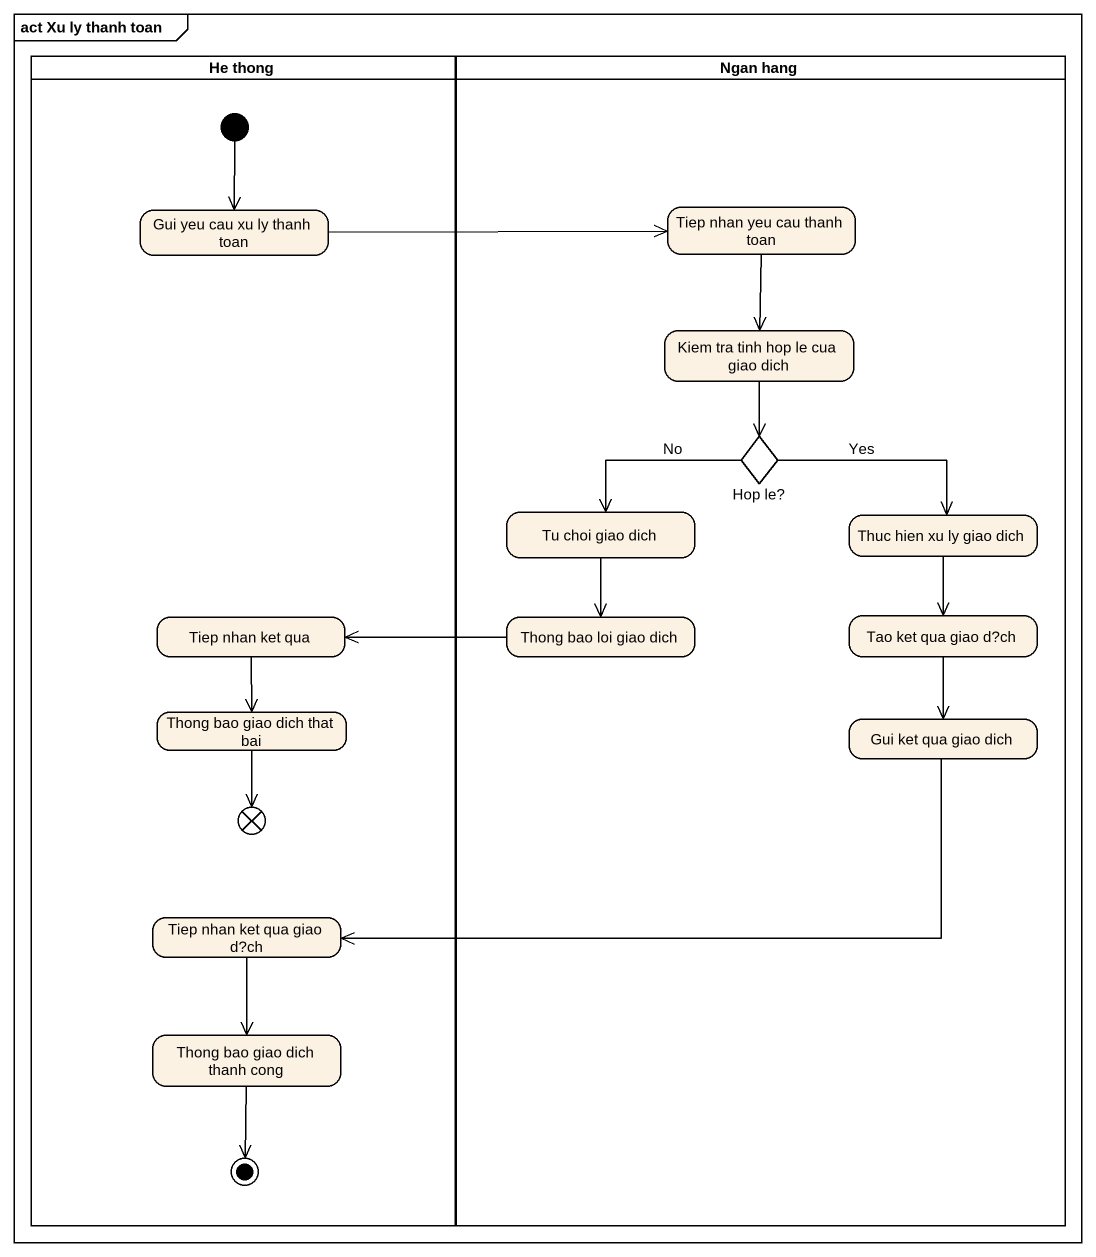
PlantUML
@startuml
mainframe act Xu ly thanh toan
hide empty description
state "He thong" as He_thong <<partition>> {
  state "Gui yeu cau xu ly thanh toan" as Gui_yeu_cau_xu_ly_thanh_toan
  state "Tiep nhan ket qua" as Tiep_nhan_ket_qua
  state "Thong bao giao dich that bai" as Thong_bao_giao_dich_that_bai
  state flowfinal1 <<end>>
  state "Tiep nhan ket qua giao d?ch" as Tiep_nhan_ket_qua_giao_d_ch
  state "Thong bao giao dich thanh cong" as Thong_bao_giao_dich_thanh
  [*] --> Gui_yeu_cau_xu_ly_thanh_toan
  Thong_bao_giao_dich_thanh --> [*]
}
state "Ngan hang" as Ngan_hang <<partition>> {
  state "Tiep nhan yeu cau thanh toan" as Tiep_nhan_yeu_cau_thanh_toan
  state "Kiem tra tinh hop le cua giao dich" as Kiem_tra_tinh_hop_le_cua
  state "Hop le?" as Hop_le <<choice>>
  state "Tu choi giao dich" as Tu_choi_giao_dich
  state "Thuc hien xu ly giao dich" as Thuc_hien_xu_ly_giao_dich
  state "Thong bao loi giao dich" as Thong_bao_loi_giao_dich
  state "Tao ket qua giao d?ch" as Tao_ket_qua_giao_d_ch
  state "Gui ket qua giao dich" as Gui_ket_qua_giao_dich
}
Gui_yeu_cau_xu_ly_thanh_toan -right-> Tiep_nhan_yeu_cau_thanh_toan
Tiep_nhan_yeu_cau_thanh_toan --> Kiem_tra_tinh_hop_le_cua
Kiem_tra_tinh_hop_le_cua --> Hop_le
Hop_le -left-> Tu_choi_giao_dich : No
Hop_le -right-> Thuc_hien_xu_ly_giao_dich : Yes
Tu_choi_giao_dich --> Thong_bao_loi_giao_dich
Thuc_hien_xu_ly_giao_dich --> Tao_ket_qua_giao_d_ch
Tiep_nhan_ket_qua --> Thong_bao_giao_dich_that_bai
Thong_bao_loi_giao_dich -left-> Tiep_nhan_ket_qua
Tao_ket_qua_giao_d_ch --> Gui_ket_qua_giao_dich
Thong_bao_giao_dich_that_bai --> flowfinal1
Gui_ket_qua_giao_dich -left-> Tiep_nhan_ket_qua_giao_d_ch
Tiep_nhan_ket_qua_giao_d_ch --> Thong_bao_giao_dich_thanh
@enduml
